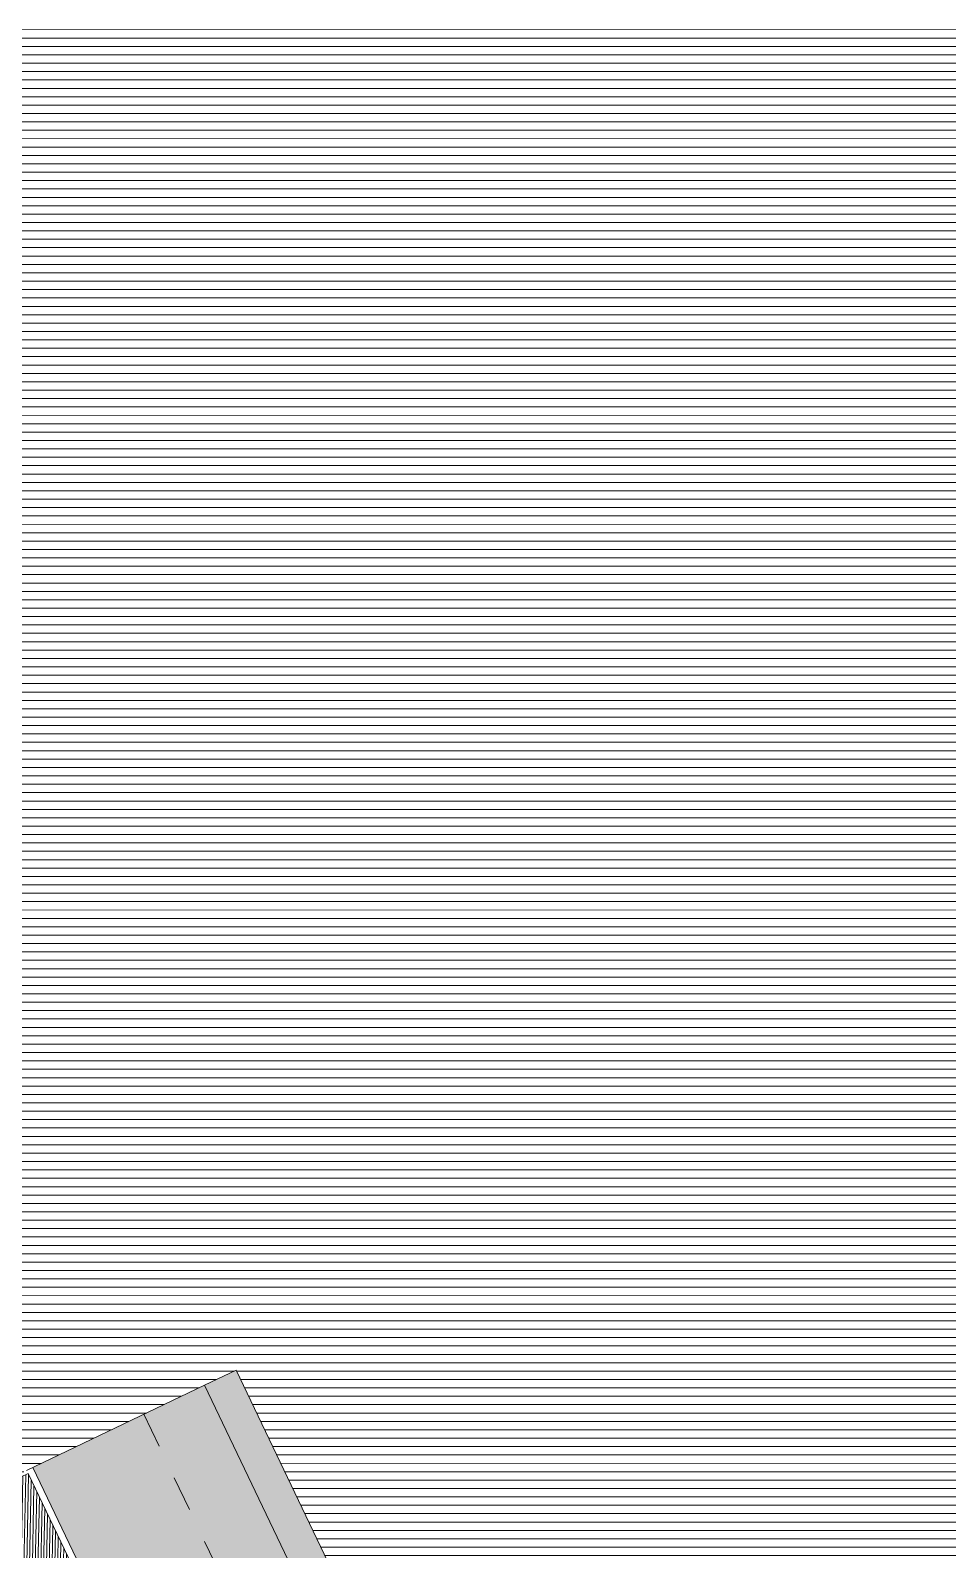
# Model space of a CAD drawing. Header units: metres. Extents: x 679304 to 680626, y 2747329 to 2750056.
# Drawn here: x 679466.616 to 679469.221, y 2747454.555 to 2747458.869 of the extents above; entities that cross this region are included whole.
import ezdxf

# ---------------------------------------------------------------- set-up
doc = ezdxf.new("R2010")
doc.units = ezdxf.units.M
doc.linetypes.add('TRAZOS2', pattern=[9.524999999999999, 6.349999999999999, -3.174999999999999])
for name, color, linetype, lineweight in [('02-L-projecció', 6, 'Continuous', 5), ('02-L-seccionat', 4, 'Continuous', 5), ('3-TR terra compactada', 45, 'Continuous', 0)]:
    doc.layers.add(name, color=color, linetype=linetype, lineweight=lineweight)
doc.layers.add('3-TR D formigó', color=251, linetype='Continuous', lineweight=5, true_color=0x666666)
doc.layers.add('3-TR tot_u', color=8, linetype='Continuous', lineweight=5, true_color=0x787878)

# ---------------------------------------------------------------- blocks, each defined once
blk = doc.blocks.new('Long Section P3')
at = {"layer": '3-TR D formigó'}
h = blk.add_hatch(dxfattribs=at)
h.set_pattern_fill('_USER', color=256, scale=0.008, angle=45.00369072608049, pattern_type=0)
h.set_pattern_definition([(153.2802747297609, (2.072625189553946, 2.637397860875353), (-0.0035970122701185, -0.0071457331834191), [])])
h.paths.add_polyline_path([(28.05510963080451, 2.698278628056868), (28.91329469159245, 2.698278628056868), (28.91329469298944, 2.197867978131398), (28.05510963220149, 2.197867978597059)])
h = blk.add_hatch(dxfattribs=at)
h.set_pattern_fill('ANSI33', color=256, scale=0.008)
h.set_pattern_definition([(44.99999999999998, (0, 0.3500000003259629), (-0.0359210244842766, 0.0359210244842766), []), (44.99999999999998, (0.0359210404567421, 0.3500000003259629), (-0.0359210244842766, 0.0359210244842766), [0.0254, -0.0127])])
h.paths.add_polyline_path([(25.79693303862587, 0.8865808739792554), (26.17621750343576, 1.537370156729593), (28.92329469747826, 1.537370169069617), (28.92329469276777, 1.637370160778079), (25.69693304319119, 1.637370156121466), (25.69693304039538, 0.9865808689501137), (20.72699118871242, 0.9865808740723878), (20.72699118917808, 0.3357915848027915), (15.25979118840769, 0.3357915850356221), (15.25979118840769, -0.235990938032046), (9.79259118810296, -0.2359909375663847), (9.7925911876373, -0.8077734597027301), (4.270151617005467, -0.8077734599355608), (4.270151617471128, -0.9077734602615237), (9.89259118726477, -0.907773460028693), (10.27471554372459, -0.3359909374266863), (15.3597911875695, -0.3359975356142968), (15.68991379113868, 0.2357915847096592), (20.83054227475077, 0.2357915849424899), (21.20627564704046, 0.8865808739792554)])
at = {"layer": '3-TR terra compactada'}
h = blk.add_hatch(dxfattribs=at)
h.set_pattern_fill('LINE', color=256, scale=0.0075, angle=-115.557546249365, style=0)
h.set_pattern_definition([(244.4424537506349, (0, 2.328306e-10), (0.0214825048843796, -0.0102731270868518), [])])
h.paths.add_polyline_path([(21.2062756465748, 0.8865808742120862), (20.83054227521643, 0.2357915844768286), (15.68991379067302, 0.2357915849424899), (15.3597911875695, -0.3359975351486355), (10.27471554419026, -0.3359909378923476), (9.89259118726477, -0.9077734595630317), (4.270151617005467, -0.9077734604943543), (4.270151616539806, 1.006281063659116), (3.921244190540164, 1.006281063891947), (2.121245155576616, 0.4349742957856506), (2.121245155576616, -0.1980202572885901), (1.170754761435091, -0.1980202568229288), (1.170754756778478, 0.1844504361506551), (0.8449240075424314, 0.1870725806802511), (-1, 0.2227650315035134), (-1.000000000931322, -2.499999999301508), (33.51064929459244, -2.499999999534338), (33.51064929412678, 2.45641784905456), (28.92329469230026, 2.376082728151232), (28.92329469747826, 1.537370169302448), (26.17621750343576, 1.537370156729593), (25.80048412829638, 0.8865808739792554)])
at = {"layer": '3-TR tot_u'}
h = blk.add_hatch(dxfattribs=at)
h.set_pattern_fill('AR-CONC', color=256, scale=0.001, angle=90.26570526807288)
h.set_pattern_definition([(140.2657052680728, (0, 2.328306e-10), (0.0150940482046842, 0.1822566261450998), [0.01905, -0.2095499999999999]), (85.26570526807286, (0, 2.328306e-10), (-0.1908913524537988, -0.0361290523649623), [0.01524, -0.16764058417]), (190.7171499680728, (0.0012578340247273, 0.0151880036573857), (-0.1757972964590323, 0.1461275733355772), [0.0161900088, -0.1780902445999999]), (136.4499052680728, (-0.0507994536310434, -0.0002355806063861), (0.0407847698071907, 0.2712710937434626), [0.028575, -0.3143249999999999]), (186.9012628780728, (-0.0474007497541607, 0.0223703240044415), (-0.2485244055843448, 0.2362541636186319), [0.02428502314, -0.2671356081599999]), (81.44985643807296, (-0.0507994536310434, -0.0002355806063861), (-0.2485244055722185, 0.2362541636321623), [0.02285996707, -0.2514597319199999]), (111.2657052680729, (-0.0382173806428909, 0.0252230411861092), (0.1015609996685673, 0.1520870071586497), [0.01905, -0.2095499999999999]), (56.26570526807292, (-0.0382173806428909, 0.0252230411861092), (-0.1844725872358415, 0.060947207734849), [0.01524, -0.1676399999999999]), (161.7171502680728, (-0.0297539634630084, 0.0378969588782638), (-0.0829115885163698, 0.2130342145510302), [0.0161900088, -0.1780899375999999]), (127.7657052680728, (0, 2.328306e-10), (-0.0845684527995234, 0.0026964532213216), [0, -0.165608, 0, -0.1701799999999999, 0, -0.1682749999999999]), (97.76570526807286, (0, 2.328306e-10), (-0.1004893681046459, 0.0663543650923508), [0, -0.097028, 0, -0.1617979999999999, 0, -0.064135]), (57.76570526807287, (0.000262672547251, -0.056641390779987), (0.005099892512586, 0.1356157037433352), [0, -0.0635, 0, -0.1981199999999999, 0, -0.2628899999999999]), (47.7657052680729, (0.0003804625011981, -0.0820411175955087), (-0.0261131541349488, 0.1480096753779442), [0, -0.08255, 0, -0.1315719999999999, 0, -0.1866899999999999])])
h.paths.add_polyline_path([(15.25979118840769, 0.1140090625267476), (14.75979118840769, 0.1140090625267476), (9.292591188568622, 0.1140090620610863), (9.2925911876373, -0.235990937333554), (9.79259118810296, -0.2359909375663847), (15.25979118840769, -0.235990938032046)])
h.paths.add_polyline_path([(14.75979118840769, 0.6857915848959238), (14.75979118840769, 2.178298651939257), (9.292591188568622, 2.178298643557354), (9.292591188568622, 0.1140090620610863), (14.75979118840769, 0.1140090625267476)])
h.paths.add_polyline_path([(20.72699118871242, 0.6857915851287544), (20.22699118871242, 0.6857915848959238), (14.75979118840769, 0.6857915848959238), (14.75979118840769, 0.3357915848027915), (15.25979118840769, 0.3357915850356221), (20.72699118917808, 0.3357915848027915)])
h.paths.add_polyline_path([(20.22699118871242, 1.33658087416552), (20.22699118871242, 2.17829866008833), (14.75979118840769, 2.178298651939257), (14.75979118840769, 0.6857915848959238), (20.22699118871242, 0.6857915848959238)])
h.paths.add_polyline_path([(15.25979118840769, 0.3357915850356221), (14.75979118840769, 0.3357915848027915), (14.75979118840769, 0.1140090625267476), (15.25979118840769, 0.1140090625267476)])
h.paths.add_polyline_path([(20.72699118871242, 0.9865808740723878), (20.22699118871242, 0.9865808736067265), (20.22699118871242, 0.6857915848959238), (20.72699118871242, 0.6857915851287544)])
h.paths.add_polyline_path([(25.69693304039538, 1.336580873699858), (25.69693304320848, 1.637370148955829), (28.92329469309867, 1.637370153379611), (28.92329469230026, 2.178298672428354), (20.22699118871242, 2.17829866008833), (20.22699118871242, 1.33658087416552)])
h.paths.add_polyline_path([(25.6969330413267, 0.9865808736067265), (25.69693304086104, 1.336580873699858), (20.22699118871242, 1.33658087416552), (20.22699118871242, 0.9865808736067265), (20.72699118871242, 0.9865808740723878)])
at = {"layer": '02-L-projecció', "linetype": 'TRAZOS2', "ltscale": 0.01}
blk.add_lwpolyline([(28.92329469171634, 1.828298670217731), (25.19693303827292, 1.828298666747286)], dxfattribs=at)
at = {"layer": '02-L-projecció'}
for points in [[(28.92329469747826, 1.537370169069617), (28.92329469739184, 1.63737015984399)], [(25.80048412829638, 0.8865808739792554), (26.17621750343576, 1.537370156729593), (28.92329469747826, 1.537370169069617)]]:
    blk.add_lwpolyline(points, dxfattribs=at)
at = {"layer": '02-L-seccionat'}
blk.add_lwpolyline([(28.05510963080451, 2.698278628056868), (28.91329469159245, 2.698278628056868), (28.91329469298944, 2.197867978131398), (28.05510963220149, 2.197867978597059)], close=True, dxfattribs=at)
for points in [[(7.470191187690943, 2.178298641229048), (28.92329469230026, 2.178298672428354)], [(25.69693304026247, 1.637370148955829), (28.92329469309867, 1.637370153379611), (28.92329468904063, 2.197867978364229)]]:
    blk.add_lwpolyline(points, dxfattribs=at)

msp = doc.modelspace()

# ---------------------------------------------------------------- block references
at = {"rotation": 115.5575828873879}
msp.add_blockref('Long Section P3', (679481.0655621624, 2747429.634421171), dxfattribs=at)

doc.saveas('drawing.dxf')
